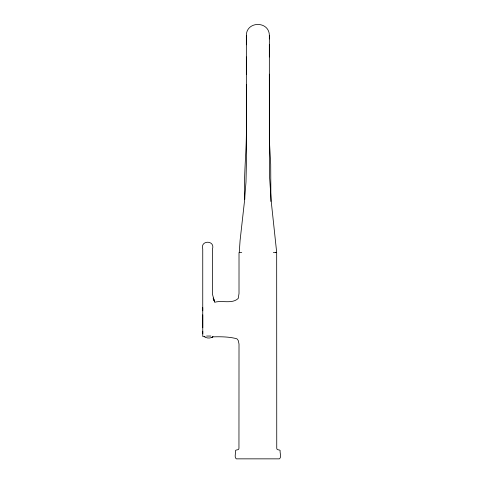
<?xml version="1.0" encoding="UTF-8"?>
<svg xmlns="http://www.w3.org/2000/svg" width="483" height="483" viewBox="0 0 483 483"><rect width="100%" height="100%" fill="white"/><g stroke="black" fill="none" stroke-linecap="round" stroke-linejoin="round"><path stroke-width="0.72" d="M205.058 336.886L202.769 336.488L202.751 314.85M202.751 310.81L202.751 307.568M246.354 74.177L246.354 56.964M246.354 44.804L246.354 36.497M246.354 35.754C246.089 20.763 269.478 20.66 269.345 35.651L269.345 139.672L270.703 164.311L270.897 201.453M269.345 74.177L269.405 174.701L271.235 201.496L276.668 252.289L273.33 252.47M269.345 56.964L269.345 44.804M269.345 38.942L269.345 37.541M269.345 36.497L269.345 35.651M214.579 302.316C221.679 300.009 232.178 304.32 238.228 298.428L239.013 293.525L239.019 252.585L241.748 252.476M213.009 336.627C211.029 338.523 206.416 338.523 204.472 336.627M211.983 337.514L212.454 337.303M212.291 336.886C219.62 336.633 229.141 336.609 236.924 338.812L238.228 340.43L239.013 344.053L238.952 448.333C238.868 450.301 236.616 449.534 235.595 450.361C236.006 452.988 233.162 460.166 238.318 458.85L277.381 458.85C282.537 460.166 279.693 452.988 280.098 450.361C279.083 449.534 276.831 450.301 276.747 448.333L276.681 252.875L275.793 252.476M275.793 252.488L276.439 252.482M206.555 336.047L210.902 336.047M239.26 252.41L240.075 240.588L244.458 201.496L245.992 181.946L246.523 157.373L246.354 84.646M214.549 301.712L212.502 294.419L212.49 249.005C215.297 239.997 200.034 239.973 202.745 249.005L202.751 327.77M246.553 37.137L246.354 35.651L246.354 127.029C246.747 151.173 243.48 175.202 244.796 199.376M202.751 331.217L202.751 333.856M214.029 300.148L213.178 298.047L214.331 301.072L214.023 300.154"/></g></svg>
